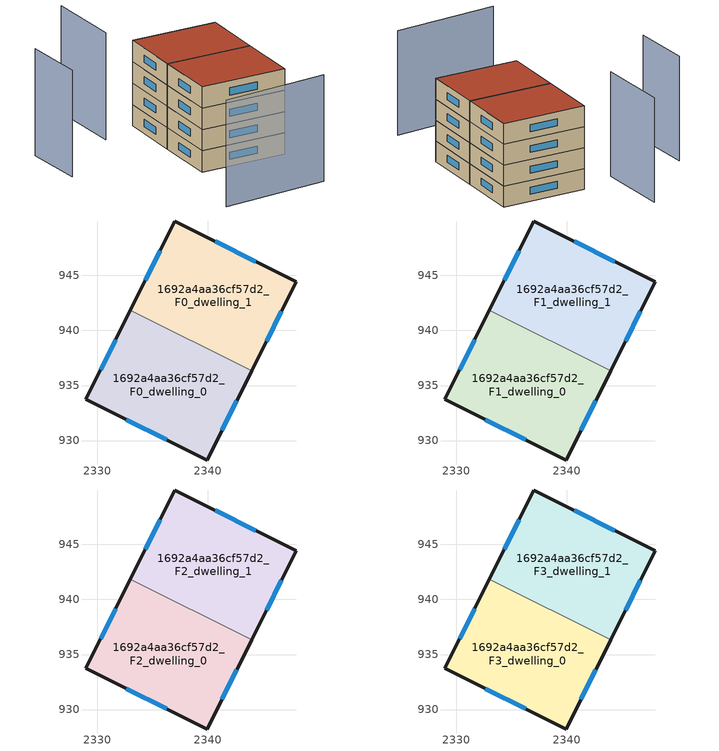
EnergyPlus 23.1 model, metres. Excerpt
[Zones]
1692a4aa36cf57d2_F0_dwelling_0
 floor ground (EU_floor_Construction): 2344.01,936.33 2339.96,928.23 2328.94,933.74 2332.99,941.84 z0
 wall outside (EU_wall_Construction): 2332.99,941.84 2328.94,933.74 2339.96,928.23 2344.01,936.33 z0:3
 wall to 1692a4aa36cf57d2_F0_dwelling_1 (EU_wall_Construction): 2344.01,936.33 2332.99,941.84 z0:3
 window (EU_Window_Construction): 2341.31,930.93 2342.66,933.63 / 2332.61,931.91 2336.29,930.07 / 2331.64,939.14 2330.29,936.44 z1:2
1692a4aa36cf57d2_F0_dwelling_1
 floor ground (EU_floor_Construction): 2348.05,944.42 2344.01,936.33 2332.99,941.84 2337.04,949.94 z0
 wall outside (EU_wall_Construction): 2344.01,936.33 2348.05,944.42 2337.04,949.94 2332.99,941.84 z0:3
 window (EU_Window_Construction): 2335.69,947.24 2334.34,944.54 / 2344.38,946.26 2340.71,948.1 / 2345.36,939.03 2346.7,941.73 z1:2
1692a4aa36cf57d2_F1_dwelling_0
 floor to 1692a4aa36cf57d2_F0_dwelling_0 (EU_floor_Construction): 2344.01,936.33 2339.96,928.23 2328.94,933.74 2332.99,941.84 z3
 wall outside (EU_wall_Construction): 2332.99,941.84 2328.94,933.74 2339.96,928.23 2344.01,936.33 z3:6
 wall to 1692a4aa36cf57d2_F1_dwelling_1 (EU_wall_Construction): 2344.01,936.33 2332.99,941.84 z3:6
 window (EU_Window_Construction): 2341.31,930.93 2342.66,933.63 / 2332.61,931.91 2336.29,930.07 / 2331.64,939.14 2330.29,936.44 z4:5
1692a4aa36cf57d2_F1_dwelling_1
 floor to 1692a4aa36cf57d2_F0_dwelling_1 (EU_floor_Construction): 2348.05,944.42 2344.01,936.33 2332.99,941.84 2337.04,949.94 z3
 wall outside (EU_wall_Construction): 2344.01,936.33 2348.05,944.42 2337.04,949.94 2332.99,941.84 z3:6
 window (EU_Window_Construction): 2335.69,947.24 2334.34,944.54 / 2344.38,946.26 2340.71,948.1 / 2345.36,939.03 2346.7,941.73 z4:5
1692a4aa36cf57d2_F2_dwelling_0
 floor to 1692a4aa36cf57d2_F1_dwelling_0 (EU_floor_Construction): 2344.01,936.33 2339.96,928.23 2328.94,933.74 2332.99,941.84 z6
 wall outside (EU_wall_Construction): 2332.99,941.84 2328.94,933.74 2339.96,928.23 2344.01,936.33 z6:9
 wall to 1692a4aa36cf57d2_F2_dwelling_1 (EU_wall_Construction): 2344.01,936.33 2332.99,941.84 z6:9
 window (EU_Window_Construction): 2341.31,930.93 2342.66,933.63 / 2332.61,931.91 2336.29,930.07 / 2331.64,939.14 2330.29,936.44 z7:8
1692a4aa36cf57d2_F2_dwelling_1
 floor to 1692a4aa36cf57d2_F1_dwelling_1 (EU_floor_Construction): 2348.05,944.42 2344.01,936.33 2332.99,941.84 2337.04,949.94 z6
 wall outside (EU_wall_Construction): 2344.01,936.33 2348.05,944.42 2337.04,949.94 2332.99,941.84 z6:9
 window (EU_Window_Construction): 2335.69,947.24 2334.34,944.54 / 2344.38,946.26 2340.71,948.1 / 2345.36,939.03 2346.7,941.73 z7:8
1692a4aa36cf57d2_F3_dwelling_0
 floor to 1692a4aa36cf57d2_F2_dwelling_0 (EU_floor_Construction): 2344.01,936.33 2339.96,928.23 2328.94,933.74 2332.99,941.84 z9
 wall outside (EU_wall_Construction): 2332.99,941.84 2328.94,933.74 2339.96,928.23 2344.01,936.33 z9:12
 wall to 1692a4aa36cf57d2_F3_dwelling_1 (EU_wall_Construction): 2344.01,936.33 2332.99,941.84 z9:12
 window (EU_Window_Construction): 2341.31,930.93 2342.66,933.63 / 2332.61,931.91 2336.29,930.07 / 2331.64,939.14 2330.29,936.44 z10:11
 roof outside (EU_roof_Construction): 2339.96,928.23 2344.01,936.33 2332.99,941.84 2328.94,933.74 z12
1692a4aa36cf57d2_F3_dwelling_1
 floor to 1692a4aa36cf57d2_F2_dwelling_1 (EU_floor_Construction): 2348.05,944.42 2344.01,936.33 2332.99,941.84 2337.04,949.94 z9
 wall outside (EU_wall_Construction): 2344.01,936.33 2348.05,944.42 2337.04,949.94 2332.99,941.84 z9:12
 window (EU_Window_Construction): 2335.69,947.24 2334.34,944.54 / 2344.38,946.26 2340.71,948.1 / 2345.36,939.03 2346.7,941.73 z10:11
 roof outside (EU_roof_Construction): 2344.01,936.33 2348.05,944.42 2337.04,949.94 2332.99,941.84 z12
shading: 2320.9,924.64 2335.13,918.89 / 2321.67,954.9 2318.32,946.86 / 2335.57,960.13 2331.27,950.31 z0:15
[Building]
EU S2 Campaign: North Axis=0; Terrain=City; Solar Distribution=FullExterior
[Site:Location]
Bologna: Latitude=44.5; Longitude=11.25; Time Zone=1; Elevation=37
[SizingPeriod:WeatherFileDays]
AnnualSizingPeriod: Begin Month=1; Begin Day of Month=1; End Month=12; End Day of Month=31; Day of Week for Start Day=Monday; Use Weather File Daylight Saving Period=No; Use Weather File Rain and Snow Indicators=No
[MATERIAL]
EU_InternalMass_Material: Roughness=MediumRough; Thickness=0.1; Conductivity=1; Density=1800; Specific Heat=900; Thermal Absorptance=0.9; Solar Absorptance=0.7; Visible Absorptance=0.7
[MATERIAL:NOMASS] Roughness=MediumRough; Thermal Absorptance=0.9; Solar Absorptance=0.7; Visible Absorptance=0.7
Name | Thermal Resistance
EU_wall_NoMass | 0.937881
EU_roof_NoMass | 0.548572
EU_floor_NoMass | 0.71348
[WINDOWMATERIAL:SIMPLEGLAZINGSYSTEM]
EU_Window_SimpleGlazing: UFactor=4.25633; Solar Heat Gain Coefficient=0.85; Visible Transmittance=0.85
[CONSTRUCTION]
EU_wall_Construction: EU_wall_NoMass
EU_roof_Construction: EU_roof_NoMass
EU_floor_Construction: EU_floor_NoMass
EU_Window_Construction: EU_Window_SimpleGlazing
EU_InternalMass_Construction: EU_InternalMass_Material
[ZONE] Type=1; Multiplier=1; Ceiling Height=autocalculate; Floor Area=autocalculate; Part of Total Floor Area=Yes
Name | Volume
1692a4aa36cf57d2_F0_dwelling_0 | 334.537
1692a4aa36cf57d2_F1_dwelling_0; 1692a4aa36cf57d2_F2_dwelling_0; 1692a4aa36cf57d2_F3_dwelling_0 | 334.536
1692a4aa36cf57d2_F0_dwelling_1; 1692a4aa36cf57d2_F1_dwelling_1; 1692a4aa36cf57d2_F2_dwelling_1; 1692a4aa36cf57d2_F3_dwelling_1 | 334.559
[INTERNALMASS] Construction=EU_InternalMass_Construction
Name | Zone or ZoneList | Surface Area
1692a4aa36cf57d2_F0_dwelling_0_EU_InternalMass | 1692a4aa36cf57d2_F0_dwelling_0 | 111.512
1692a4aa36cf57d2_F0_dwelling_1_EU_InternalMass | 1692a4aa36cf57d2_F0_dwelling_1 | 111.52
1692a4aa36cf57d2_F1_dwelling_0_EU_InternalMass | 1692a4aa36cf57d2_F1_dwelling_0 | 111.512
1692a4aa36cf57d2_F1_dwelling_1_EU_InternalMass | 1692a4aa36cf57d2_F1_dwelling_1 | 111.52
1692a4aa36cf57d2_F2_dwelling_0_EU_InternalMass | 1692a4aa36cf57d2_F2_dwelling_0 | 111.512
1692a4aa36cf57d2_F2_dwelling_1_EU_InternalMass | 1692a4aa36cf57d2_F2_dwelling_1 | 111.52
1692a4aa36cf57d2_F3_dwelling_0_EU_InternalMass | 1692a4aa36cf57d2_F3_dwelling_0 | 111.512
1692a4aa36cf57d2_F3_dwelling_1_EU_InternalMass | 1692a4aa36cf57d2_F3_dwelling_1 | 111.52
[OTHEREQUIPMENT] Fuel Type=Electricity; Design Level Calculation Method=Watts/Area; Power per Zone Floor Area=1; Fraction Latent=0; Fraction Radiant=0; Fraction Lost=0; Carbon Dioxide Generation Rate=0; EndUse Subcategory=EU_Step8_InternalGains
Name | Zone or ZoneList or Space or SpaceList | Schedule
EU_Step8_InternalGain_1692a4aa36cf57d2_F0_dwelling_0_f000 | 1692a4aa36cf57d2_F0_dwelling_0 | EU_Step8_GainSchedule_1692a4aa36cf57d2_F0_dwelling_0_f000
EU_Step8_InternalGain_1692a4aa36cf57d2_F0_dwelling_1_f000 | 1692a4aa36cf57d2_F0_dwelling_1 | EU_Step8_GainSchedule_1692a4aa36cf57d2_F0_dwelling_1_f000
EU_Step8_InternalGain_1692a4aa36cf57d2_F1_dwelling_0_f000 | 1692a4aa36cf57d2_F1_dwelling_0 | EU_Step8_GainSchedule_1692a4aa36cf57d2_F1_dwelling_0_f000
EU_Step8_InternalGain_1692a4aa36cf57d2_F1_dwelling_1_f000 | 1692a4aa36cf57d2_F1_dwelling_1 | EU_Step8_GainSchedule_1692a4aa36cf57d2_F1_dwelling_1_f000
EU_Step8_InternalGain_1692a4aa36cf57d2_F2_dwelling_0_f000 | 1692a4aa36cf57d2_F2_dwelling_0 | EU_Step8_GainSchedule_1692a4aa36cf57d2_F2_dwelling_0_f000
EU_Step8_InternalGain_1692a4aa36cf57d2_F2_dwelling_1_f000 | 1692a4aa36cf57d2_F2_dwelling_1 | EU_Step8_GainSchedule_1692a4aa36cf57d2_F2_dwelling_1_f000
EU_Step8_InternalGain_1692a4aa36cf57d2_F3_dwelling_0_f000 | 1692a4aa36cf57d2_F3_dwelling_0 | EU_Step8_GainSchedule_1692a4aa36cf57d2_F3_dwelling_0_f000
EU_Step8_InternalGain_1692a4aa36cf57d2_F3_dwelling_1_f000 | 1692a4aa36cf57d2_F3_dwelling_1 | EU_Step8_GainSchedule_1692a4aa36cf57d2_F3_dwelling_1_f000
[ZONEVENTILATION:DESIGNFLOWRATE] Schedule=EU_AlwaysOn; Design Flow Rate Calculation Method=AirChanges/Hour; Air Changes per Hour=0.687892; Ventilation Type=Natural; Fan Pressure Rise=0; Fan Total Efficiency=1; Constant Term Coefficient=1; Temperature Term Coefficient=0; Velocity Term Coefficient=0; Velocity Squared Term Coefficient=0; Minimum Indoor Temperature=-100; Maximum Indoor Temperature=100; Delta Temperature=-100; Minimum Outdoor Temperature=-100; Maximum Outdoor Temperature=100; Maximum Wind Speed=40
Name | Zone or ZoneList or Space or SpaceList
EU_ConstantAir_1692a4aa36cf57d2_F0_dwelling_0 | 1692a4aa36cf57d2_F0_dwelling_0
EU_ConstantAir_1692a4aa36cf57d2_F0_dwelling_1 | 1692a4aa36cf57d2_F0_dwelling_1
EU_ConstantAir_1692a4aa36cf57d2_F1_dwelling_0 | 1692a4aa36cf57d2_F1_dwelling_0
EU_ConstantAir_1692a4aa36cf57d2_F1_dwelling_1 | 1692a4aa36cf57d2_F1_dwelling_1
EU_ConstantAir_1692a4aa36cf57d2_F2_dwelling_0 | 1692a4aa36cf57d2_F2_dwelling_0
EU_ConstantAir_1692a4aa36cf57d2_F2_dwelling_1 | 1692a4aa36cf57d2_F2_dwelling_1
EU_ConstantAir_1692a4aa36cf57d2_F3_dwelling_0 | 1692a4aa36cf57d2_F3_dwelling_0
EU_ConstantAir_1692a4aa36cf57d2_F3_dwelling_1 | 1692a4aa36cf57d2_F3_dwelling_1
[HVACTEMPLATE:THERMOSTAT] Constant Heating Setpoint=20; Constant Cooling Setpoint=50
EU_HeatOnly_1692a4aa36cf57d2_F0_dwelling_0; EU_HeatOnly_1692a4aa36cf57d2_F0_dwelling_1; EU_HeatOnly_1692a4aa36cf57d2_F1_dwelling_0; EU_HeatOnly_1692a4aa36cf57d2_F1_dwelling_1; EU_HeatOnly_1692a4aa36cf57d2_F2_dwelling_0; EU_HeatOnly_1692a4aa36cf57d2_F2_dwelling_1; EU_HeatOnly_1692a4aa36cf57d2_F3_dwelling_0; EU_HeatOnly_1692a4aa36cf57d2_F3_dwelling_1
[HVACTEMPLATE:ZONE:IDEALLOADSAIRSYSTEM] System Availability Schedule=EU_AlwaysOn; Maximum Heating Supply Air Temperature=50; Minimum Cooling Supply Air Temperature=13; Maximum Heating Supply Air Humidity Ratio=0.0156; Minimum Cooling Supply Air Humidity Ratio=0.0077; Heating Limit=NoLimit; Cooling Limit=NoLimit; Heating Availability Schedule=EU_AlwaysOn; Cooling Availability Schedule=EU_CoolingOff; Dehumidification Control Type=ConstantSensibleHeatRatio; Cooling Sensible Heat Ratio=0.7; Dehumidification Setpoint=60; Humidification Control Type=None; Humidification Setpoint=30; Outdoor Air Method=None; Outdoor Air Flow Rate per Person=0.00944; Outdoor Air Flow Rate per Zone Floor Area=0; Outdoor Air Flow Rate per Zone=0; Demand Controlled Ventilation Type=None; Outdoor Air Economizer Type=NoEconomizer; Heat Recovery Type=None; Sensible Heat Recovery Effectiveness=0.7; Latent Heat Recovery Effectiveness=0.65
Name | Template Thermostat
1692a4aa36cf57d2_F0_dwelling_0 | EU_HeatOnly_1692a4aa36cf57d2_F0_dwelling_0
1692a4aa36cf57d2_F0_dwelling_1 | EU_HeatOnly_1692a4aa36cf57d2_F0_dwelling_1
1692a4aa36cf57d2_F1_dwelling_0 | EU_HeatOnly_1692a4aa36cf57d2_F1_dwelling_0
1692a4aa36cf57d2_F1_dwelling_1 | EU_HeatOnly_1692a4aa36cf57d2_F1_dwelling_1
1692a4aa36cf57d2_F2_dwelling_0 | EU_HeatOnly_1692a4aa36cf57d2_F2_dwelling_0
1692a4aa36cf57d2_F2_dwelling_1 | EU_HeatOnly_1692a4aa36cf57d2_F2_dwelling_1
1692a4aa36cf57d2_F3_dwelling_0 | EU_HeatOnly_1692a4aa36cf57d2_F3_dwelling_0
1692a4aa36cf57d2_F3_dwelling_1 | EU_HeatOnly_1692a4aa36cf57d2_F3_dwelling_1
[SIZING:ZONE] Zone Cooling Design Supply Air Temperature Input Method=SupplyAirTemperature; Zone Cooling Design Supply Air Temperature=13; Zone Heating Design Supply Air Temperature Input Method=SupplyAirTemperature; Zone Heating Design Supply Air Temperature=50; Zone Cooling Design Supply Air Humidity Ratio=0.008; Zone Heating Design Supply Air Humidity Ratio=0.008; Cooling Design Air Flow Method=DesignDay; Cooling Design Air Flow Rate=0; Cooling Minimum Air Flow per Zone Floor Area=0.000762; Cooling Minimum Air Flow=0; Cooling Minimum Air Flow Fraction=0.2; Heating Design Air Flow Method=DesignDay; Heating Design Air Flow Rate=0; Heating Maximum Air Flow per Zone Floor Area=0.002032; Heating Maximum Air Flow=0.141576; Heating Maximum Air Flow Fraction=0.3; Account for Dedicated Outdoor Air System=No; Dedicated Outdoor Air System Control Strategy=NeutralSupplyAir; Dedicated Outdoor Air Low Setpoint Temperature for Design=autosize; Dedicated Outdoor Air High Setpoint Temperature for Design=autosize; Zone Load Sizing Method=Sensible Load Only No Latent Load; Zone Latent Cooling Design Supply Air Humidity Ratio Input Method=HumidityRatioDifference; Zone Cooling Design Supply Air Humidity Ratio Difference=0.005; Zone Latent Heating Design Supply Air Humidity Ratio Input Method=HumidityRatioDifference; Zone Humidification Design Supply Air Humidity Ratio Difference=0.005
1692a4aa36cf57d2_F0_dwelling_0; 1692a4aa36cf57d2_F0_dwelling_1; 1692a4aa36cf57d2_F1_dwelling_0; 1692a4aa36cf57d2_F1_dwelling_1; 1692a4aa36cf57d2_F2_dwelling_0; 1692a4aa36cf57d2_F2_dwelling_1; 1692a4aa36cf57d2_F3_dwelling_0; 1692a4aa36cf57d2_F3_dwelling_1
[SCHEDULE:CONSTANT]
Name | Hourly Value
EU_AlwaysOn | 1
EU_CoolingOff | 0
[SCHEDULE:FILE] Column Number=1; Rows to Skip at Top=0; Number of Hours of Data=8760; Column Separator=Comma; Interpolate to Timestep=No; Minutes per Item=60; Adjust Schedule for Daylight Savings=Yes
Name | File
EU_Step8_GainSchedule_1692a4aa36cf57d2_F0_dwelling_0_f000 | ../../schedules/1692a4aa36cf57d2/1692a4aa36cf57d2_F0_dwelling_0_f000_gain.csv
EU_Step8_GainSchedule_1692a4aa36cf57d2_F0_dwelling_1_f000 | ../../schedules/1692a4aa36cf57d2/1692a4aa36cf57d2_F0_dwelling_1_f000_gain.csv
EU_Step8_GainSchedule_1692a4aa36cf57d2_F1_dwelling_0_f000 | ../../schedules/1692a4aa36cf57d2/1692a4aa36cf57d2_F1_dwelling_0_f000_gain.csv
EU_Step8_GainSchedule_1692a4aa36cf57d2_F1_dwelling_1_f000 | ../../schedules/1692a4aa36cf57d2/1692a4aa36cf57d2_F1_dwelling_1_f000_gain.csv
EU_Step8_GainSchedule_1692a4aa36cf57d2_F2_dwelling_0_f000 | ../../schedules/1692a4aa36cf57d2/1692a4aa36cf57d2_F2_dwelling_0_f000_gain.csv
EU_Step8_GainSchedule_1692a4aa36cf57d2_F2_dwelling_1_f000 | ../../schedules/1692a4aa36cf57d2/1692a4aa36cf57d2_F2_dwelling_1_f000_gain.csv
EU_Step8_GainSchedule_1692a4aa36cf57d2_F3_dwelling_0_f000 | ../../schedules/1692a4aa36cf57d2/1692a4aa36cf57d2_F3_dwelling_0_f000_gain.csv
EU_Step8_GainSchedule_1692a4aa36cf57d2_F3_dwelling_1_f000 | ../../schedules/1692a4aa36cf57d2/1692a4aa36cf57d2_F3_dwelling_1_f000_gain.csv
